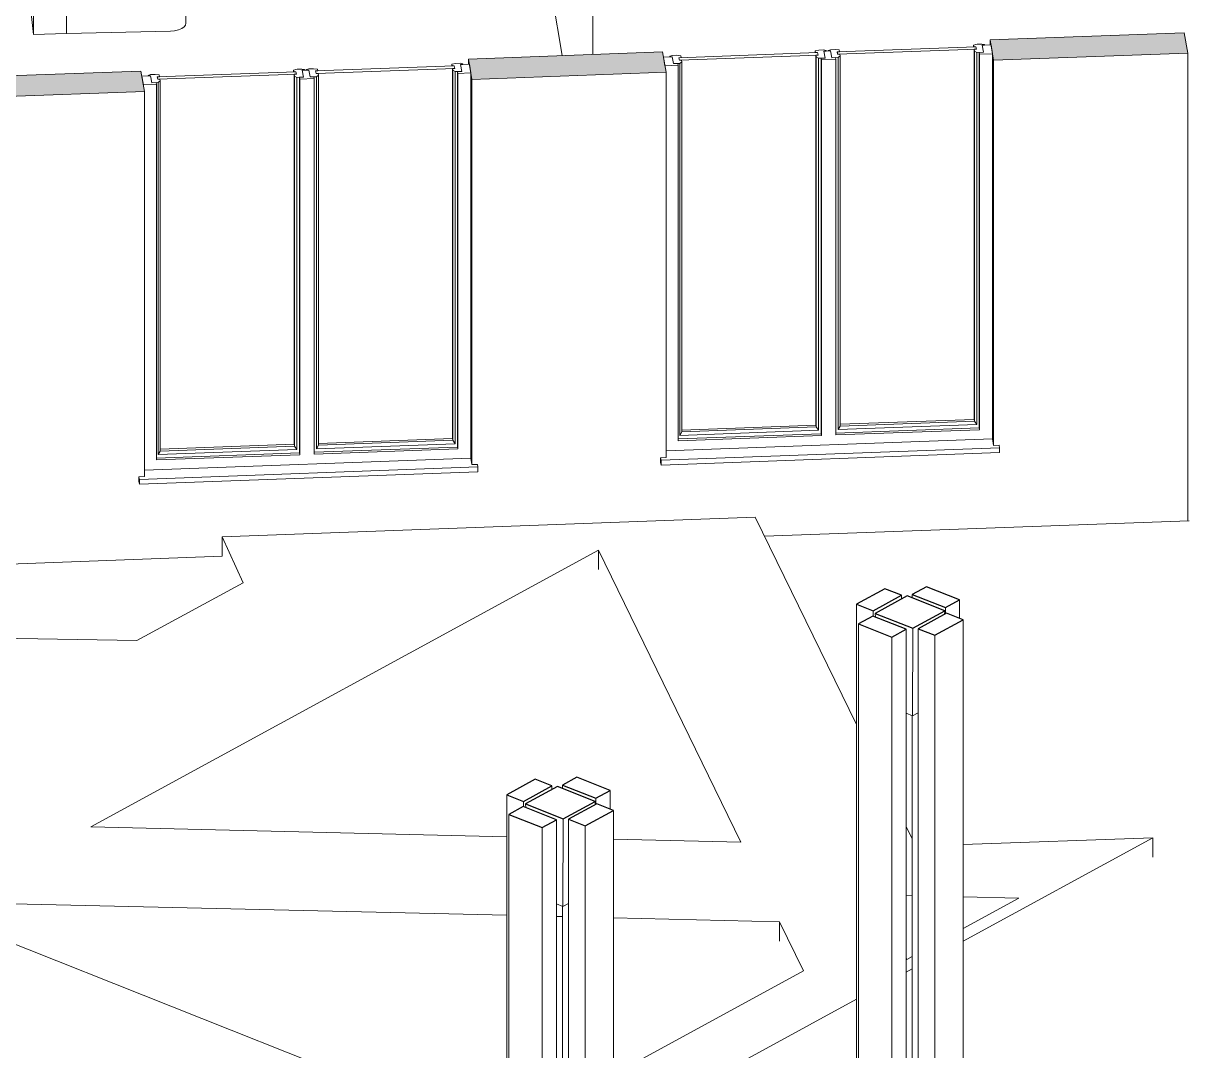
# Model space of a CAD drawing. Header units: millimetres. Extents: x -44545 to 51785, y -22696 to 32686.
# Drawn here: x -12067 to -6751, y -3683 to 1006 of the extents above; entities that cross this region are included whole.
import ezdxf

# ---------------------------------------------------------------- set-up
doc = ezdxf.new("R2010")
doc.units = ezdxf.units.MM
for name, color, linetype, lineweight in [('A-FLOR', 192, 'Continuous', 9), ('A-GENM', 13, 'Continuous', 9), ('A-GLAZ', 151, 'Continuous', 9), ('A-WALL', 113, 'Continuous', 9), ('A-WALL-PATT', 111, 'Continuous', 25)]:
    doc.layers.add(name, color=color, linetype=linetype, lineweight=lineweight)

# ---------------------------------------------------------------- blocks, each defined once
blk = doc.blocks.new('Sofa Single Seater - 900 x 700 mm-V105-3D Section 3')
at = {"layer": 'A-GENM'}
for p, q in [((-11911.8, 1966.4), (-12061.6, 1962.9)), ((-12027.6, 1667), (-12058.1, 1945.7)), ((-11908.3, 1949.2), (-11877.8, 1670.5)), ((-11439.5, 1915.3), (-11903.4, 1904.4)), ((-12065.7, 1882.6), (-12065.7, 1373.6)), ((-11362.7, 1556.9), (-11362.7, 1840.4)), ((-11891.4, 1794.7), (-11433.9, 1805.5)), ((-11891.4, 1794.7), (-11433.9, 1805.5)), ((-11433.9, 1655), (-11875.6, 1644.6)), ((-11424.2, 1566.3), (-11433.9, 1655)), ((-11401.4, 1566.9), (-11871.6, 1555.8)), ((-11324.6, 1005.1), (-11324.6, 1492)), ((-12020, 955.5), (-12020, 1464.5)), ((-11870.2, 1468), (-11870.2, 959)), ((-11870.2, 1445.9), (-11395.8, 1457.1)), ((-11395.8, 1457.1), (-11870.2, 1445.9)), ((-11870.2, 959), (-11870.2, 1445.9)), ((-12065.7, 1373.6), (-12020, 955.5)), ((-12020, 955.5), (-11870.2, 959)), ((-11395.8, 970.2), (-11870.2, 959))]:
    blk.add_line(p, q, dxfattribs=at)
for points in [[(-12058.1, 1945.7, 0), (-12060, 1959.2, 0), (-12061.9, 1962.7, 0), (-12063.4, 1956.1, 0), (-12064.7, 1939.6, 0), (-12065.4, 1914.6, 0), (-12065.7, 1882.6, 0)], [(-11912.1, 1966.3, 0), (-11910.2, 1962.7, 0), (-11908.3, 1949.2, 0)], [(-11433.9, 1805.5, 0), (-11434, 1823.9, 0), (-11434.4, 1843.4, 0), (-11435, 1862.7, 0), (-11435.8, 1880.4, 0), (-11436.7, 1895.5, 0), (-11437.7, 1906.8, 0), (-11438.7, 1913.5, 0), (-11439.6, 1915.3, 0)], [(-11439.6, 1915.3, 0), (-11438.7, 1913.5, 0), (-11437.7, 1906.8, 0), (-11436.7, 1895.5, 0), (-11435.8, 1880.4, 0), (-11435, 1862.7, 0), (-11434.4, 1843.4, 0), (-11434, 1823.9, 0), (-11433.9, 1805.5, 0)], [(-11362.7, 1840.4, 0), (-11362.8, 1843.8, 0), (-11363, 1847.1, 0), (-11363.4, 1850.5, 0), (-11363.9, 1853.9, 0), (-11364.6, 1857.2, 0), (-11365.4, 1860.4, 0), (-11366.4, 1863.7, 0), (-11367.5, 1866.8, 0), (-11368.8, 1869.9, 0), (-11370.1, 1873, 0), (-11371.6, 1875.9, 0), (-11373.2, 1878.7, 0), (-11375, 1881.5, 0), (-11376.8, 1884.2, 0), (-11378.7, 1886.7, 0), (-11380.7, 1889.2, 0), (-11382.8, 1891.5, 0), (-11385, 1893.7, 0), (-11387.2, 1895.9, 0), (-11389.5, 1897.9, 0), (-11391.9, 1899.8, 0), (-11394.3, 1901.5, 0), (-11396.7, 1903.2, 0), (-11399.2, 1904.8, 0), (-11401.8, 1906.2, 0), (-11404.3, 1907.5, 0), (-11406.9, 1908.8, 0), (-11409.5, 1909.9, 0), (-11412.1, 1910.9, 0), (-11414.8, 1911.8, 0), (-11417.4, 1912.6, 0), (-11420.1, 1913.3, 0), (-11422.7, 1913.9, 0), (-11425.4, 1914.4, 0), (-11428.1, 1914.7, 0), (-11430.7, 1915, 0), (-11433.4, 1915.2, 0), (-11436.1, 1915.3, 0), (-11438.7, 1915.4, 0), (-11439.5, 1915.3, 0)], [(-11433.9, 1805.5, 0), (-11414.6, 1807.2, 0), (-11396.9, 1811.1, 0), (-11382, 1817, 0), (-11370.9, 1824.5, 0), (-11364.3, 1833.1, 0), (-11362.8, 1842.1, 0)], [(-11362.8, 1842.1, 0), (-11364.3, 1833.1, 0), (-11370.9, 1824.5, 0), (-11382, 1817, 0), (-11396.9, 1811.1, 0), (-11414.6, 1807.2, 0), (-11433.9, 1805.5, 0)], [(-12020, 1464.5, 0), (-12020.2, 1501.2, 0), (-12021, 1540.2, 0), (-12022.2, 1578.8, 0), (-12023.8, 1614.3, 0), (-12025.6, 1644.4, 0), (-12027.6, 1667, 0)], [(-11877.8, 1670.5, 0), (-11875.8, 1647.9, 0), (-11874, 1617.9, 0), (-11872.4, 1582.3, 0), (-11871.2, 1543.8, 0), (-11870.4, 1504.8, 0), (-11870.2, 1468, 0)], [(-11395.8, 1457.1, 0), (-11395.9, 1475.5, 0), (-11396.3, 1495, 0), (-11396.9, 1514.3, 0), (-11397.7, 1532, 0), (-11398.6, 1547.1, 0), (-11399.6, 1558.4, 0), (-11400.6, 1565.1, 0), (-11401.5, 1566.9, 0)], [(-11401.5, 1566.9, 0), (-11400.6, 1565.1, 0), (-11399.6, 1558.4, 0), (-11398.6, 1547.1, 0), (-11397.7, 1532, 0), (-11396.9, 1514.3, 0), (-11396.3, 1495, 0), (-11395.9, 1475.5, 0), (-11395.8, 1457.1, 0)], [(-11324.6, 1492, 0), (-11324.7, 1495.4, 0), (-11324.9, 1498.7, 0), (-11325.3, 1502.1, 0), (-11325.8, 1505.5, 0), (-11326.5, 1508.8, 0), (-11327.3, 1512, 0), (-11328.3, 1515.3, 0), (-11329.4, 1518.4, 0), (-11330.7, 1521.5, 0), (-11332, 1524.6, 0), (-11333.5, 1527.5, 0), (-11335.1, 1530.3, 0), (-11336.9, 1533.1, 0), (-11338.7, 1535.8, 0), (-11340.6, 1538.3, 0), (-11342.6, 1540.8, 0), (-11344.7, 1543.1, 0), (-11346.9, 1545.3, 0), (-11349.1, 1547.5, 0), (-11351.4, 1549.5, 0), (-11353.8, 1551.4, 0), (-11356.2, 1553.1, 0), (-11358.7, 1554.8, 0), (-11361.1, 1556.4, 0), (-11363.7, 1557.8, 0), (-11366.2, 1559.1, 0), (-11368.8, 1560.4, 0), (-11371.4, 1561.5, 0), (-11374, 1562.5, 0), (-11376.7, 1563.4, 0), (-11379.3, 1564.2, 0), (-11382, 1564.9, 0), (-11384.6, 1565.5, 0), (-11387.3, 1566, 0), (-11390, 1566.3, 0), (-11392.6, 1566.6, 0), (-11395.3, 1566.8, 0), (-11398, 1566.9, 0), (-11400.6, 1567, 0), (-11401.4, 1566.9, 0)], [(-11395.8, 1457.1, 0), (-11376.5, 1458.8, 0), (-11358.8, 1462.7, 0), (-11343.9, 1468.6, 0), (-11332.8, 1476.1, 0), (-11326.2, 1484.7, 0), (-11324.7, 1493.7, 0)], [(-11324.7, 1493.7, 0), (-11326.2, 1484.7, 0), (-11332.8, 1476.1, 0), (-11343.9, 1468.6, 0), (-11358.8, 1462.7, 0), (-11376.5, 1458.8, 0), (-11395.8, 1457.1, 0)], [(-11324.7, 1006.9, 0), (-11326.2, 997.8, 0), (-11332.8, 989.2, 0), (-11343.9, 981.7, 0), (-11358.8, 975.8, 0), (-11376.5, 971.9, 0), (-11395.8, 970.2, 0)]]:
    blk.add_polyline3d(points, dxfattribs=at)
blk = doc.blocks.new('Family6 - Family6-227031-3D Section 3')
at = {"layer": 'A-GENM'}
for p, q in [((-8725, -1248.2), (-11159, -1337.4)), ((-8263.3, -2194.7), (-8725, -1248.2)), ((-11159, -1337.4), (-11063.8, -1547.2)), ((-11159, -1426), (-11159, -1337.4)), ((-11759.3, -2661.6), (-9441.2, -1398.7)), ((-9441.2, -1398.7), (-8791, -2731.4)), ((-9441.2, -1398.7), (-9441.2, -1487.2)), ((-11063.8, -1547.2), (-11548.2, -1811)), ((-11548.2, -1811), (-12263.1, -1798.5)), ((-9859.6, -2706.2), (-11759.3, -2661.6)), ((-8008.8, -2716.3), (-8036.9, -2658.8)), ((-7776, -3182.1), (-6910.3, -2710.5)), ((-6910.3, -2710.5), (-7776, -2742.2)), ((-6910.3, -2799), (-6910.3, -2710.5)), ((-8791, -2731.4), (-9372.4, -2717.7)), ((-8036.9, -2974.7), (-8008.8, -2975.4)), ((-12390.3, -3005.3), (-9859.6, -3064.8)), ((-7776, -2980.9), (-7521.2, -2986.9)), ((-7521.2, -2986.9), (-7776, -3125.7)), ((-9893.5, -4074.7), (-12472.9, -3050.3)), ((-9633.2, -3070.2), (-9605.1, -3070.8)), ((-9372.4, -3076.3), (-8614, -3094.1)), ((-8614, -3094.1), (-8504.8, -3318.1)), ((-8614, -3094.1), (-8614, -3182.7)), ((-8033.5, -3265.9), (-8036.9, -3258.9)), ((-8008.8, -3252.5), (-8033.5, -3265.9)), ((-8504.8, -3318.1), (-9372.4, -3790.8)), ((-8036.9, -3324.2), (-8008.8, -3308.9)), ((-9372.4, -4051.8), (-8263.3, -3447.5))]:
    blk.add_line(p, q, dxfattribs=at)
blk = doc.blocks.new('Family8 - COLUMN-V136-3D Section 3')
at = {"layer": 'A-GENM', "lineweight": 25}
for p, q in [((-8133.6, -1574.2), (-8263.3, -1644.9)), ((-8057.5, -1604.4), (-8133.6, -1574.2)), ((-7943.8, -1565.1), (-8008.8, -1600.5)), ((-7792, -1625.4), (-7943.8, -1565.1)), ((-8263.3, -1644.9), (-8187.2, -1675.1)), ((-8187.2, -1675.1), (-8057.5, -1604.4)), ((-8031.1, -1607.1), (-8177.4, -1686.8)), ((-7859.8, -1675.1), (-8031.1, -1607.1)), ((-8008.8, -1600.5), (-7856.9, -1660.8)), ((-7856.9, -1660.8), (-7792, -1625.4)), ((-8188.7, -1699), (-8253.7, -1734.4)), ((-8036.9, -1759.3), (-8188.7, -1699)), ((-8177.4, -1686.8), (-8006.1, -1754.8)), ((-8006.1, -1754.8), (-7859.8, -1675.1)), ((-7852.1, -1686), (-7981.7, -1756.7)), ((-7776, -1716.2), (-7852.1, -1686)), ((-8253.7, -1734.4), (-8101.8, -1794.7)), ((-7905.6, -1786.9), (-7776, -1716.2)), ((-8101.8, -1794.7), (-8036.9, -1759.3)), ((-7981.7, -1756.7), (-7905.6, -1786.9))]:
    blk.add_line(p, q, dxfattribs=at)
at = {"layer": 'A-GENM'}
for p, q in [((-8263.3, -1644.9), (-8263.3, -3779.1)), ((-8057.5, -1604.4), (-8057.5, -1621.5)), ((-8008.8, -1600.5), (-8008.8, -1616)), ((-7792, -1709.9), (-7792, -1625.4)), ((-8187.2, -1675.1), (-8187.2, -1699.6)), ((-8177.4, -1686.8), (-8176.7, -1703.8)), ((-7860.5, -1690.6), (-7859.8, -1675.1)), ((-7856.9, -1660.8), (-7856.9, -1688.7)), ((-8253.7, -3868.5), (-8253.7, -1734.4)), ((-7776, -1716.2), (-7776, -3850.4)), ((-8101.8, -1794.7), (-8101.8, -3928.8)), ((-8036.9, -1759.3), (-8036.9, -3893.5)), ((-8007.5, -2154.5), (-8006.1, -1754.8)), ((-7981.7, -1756.7), (-7981.7, -3890.9)), ((-7905.6, -3921.1), (-7905.6, -1786.9)), ((-8007.5, -2154.5), (-8036.9, -2142.8)), ((-8008.8, -2154), (-8008.8, -3734.7)), ((-7981.7, -2140.5), (-8007.5, -2154.5))]:
    blk.add_line(p, q, dxfattribs=at)
blk = doc.blocks.new('Arched _2_ - Arched _2_ 3-V146-3D Section 3')
at = {"layer": 'A-GLAZ', "lineweight": 18}
for p, q in [((-10763.4, 798.1), (-10773.7, 795)), ((-10741.7, 798.9), (-10763.4, 798.1)), ((-10723.8, 796.9), (-10741.7, 798.9)), ((-10099.4, 811.5), (-10732.6, 788.3)), ((-10730.7, 777.1), (-10097.5, 800.4)), ((-10093.8, 822.7), (-10110.7, 819.4)), ((-10110.7, 819.4), (-10109.3, 811.1)), ((-10109.3, 811.1), (-10099.4, 811.5)), ((-10097.5, 800.4), (-10107.5, 800)), ((-10107.5, 800), (-10106.1, 791.9)), ((-10097.5, 800.4), (-10099.4, 811.5)), ((-10099.4, 811.5), (-10097.5, 800.4)), ((-10072.1, 823.5), (-10093.8, 822.7)), ((-10060.9, 821.2), (-10072.1, 823.5)), ((-10030.5, 819.6), (-10070.4, 818.1)), ((-10070.4, 818.1), (-10060.4, 818.5)), ((-10065.1, 786.6), (-10070.4, 818.1)), ((-10070.4, 818.1), (-10065.1, 786.6)), ((-10060.4, 818.5), (-10060.9, 821.2)), ((-10023.8, 779.7), (-10030.5, 819.6)), ((-11486, 766.2), (-11525.9, 764.7)), ((-11525.9, 764.7), (-11519.1, 724.9)), ((-11486.1, 771.6), (-11496.4, 768.5)), ((-11496.4, 768.5), (-11496, 765.8)), ((-11496, 765.8), (-11486, 766.2)), ((-11464.4, 772.4), (-11486.1, 771.6)), ((-11486, 766.2), (-11480.7, 734.7)), ((-11480.7, 734.7), (-11486, 766.2)), ((-11446.6, 770.3), (-11464.4, 772.4)), ((-10822.1, 785), (-11455.2, 761.7)), ((-11455.2, 761.7), (-11445.2, 762.1)), ((-11455.2, 761.7), (-11453.3, 750.6)), ((-11453.3, 750.6), (-11455.2, 761.7)), ((-11453.3, 750.6), (-10820.2, 773.8)), ((-11443.3, 751), (-11453.3, 750.6)), ((-11445.2, 762.1), (-11446.6, 770.3)), ((-11441.9, 742.9), (-11443.3, 751)), ((-10816.6, 796.2), (-10833.5, 792.8)), ((-10833.5, 792.8), (-10832.1, 784.6)), ((-10832.1, 784.6), (-10822.1, 785)), ((-10820.2, 773.8), (-10830.2, 773.5)), ((-10830.2, 773.5), (-10828.8, 765.4)), ((-10828.8, 765.4), (-10817.6, 759)), ((-10820.2, 773.8), (-10822.1, 785)), ((-10822.1, 785), (-10820.2, 773.8)), ((-10817.6, 759), (-10787.8, 760.1)), ((-10794.9, 797), (-10816.6, 796.2)), ((-10787.8, 760.1), (-10805.8, 759.4)), ((-10805.8, 759.4), (-10804.3, 751.1)), ((-10804.3, 751.1), (-10738.6, 753.5)), ((-10783.7, 794.7), (-10794.9, 797)), ((-10763.3, 792.7), (-10793.2, 791.6)), ((-10793.2, 791.6), (-10783.2, 792)), ((-10787.8, 760.1), (-10793.2, 791.6)), ((-10793.2, 791.6), (-10787.8, 760.1)), ((-10783.2, 792), (-10783.7, 794.7)), ((-10773.7, 795), (-10773.2, 792.4)), ((-10773.2, 792.4), (-10763.3, 792.7)), ((-10763.3, 792.7), (-10757.9, 761.2)), ((-10757.9, 761.2), (-10763.3, 792.7)), ((-10757.9, 761.2), (-10728.2, 762.3)), ((-10740, 761.9), (-10757.9, 761.2)), ((-10738.6, 753.5), (-10740, 761.9)), ((-10732.6, 788.3), (-10730.7, 777.1)), ((-10732.4, 788.3), (-10722.4, 788.6)), ((-10730.5, 777.1), (-10732.4, 788.3)), ((-10720.6, 777.5), (-10730.5, 777.1)), ((-10728.2, 762.3), (-10719.2, 769.4)), ((-10722.4, 788.6), (-10723.8, 796.9)), ((-10719.2, 769.4), (-10720.6, 777.5)), ((-10106.1, 791.9), (-10094.8, 785.5)), ((-10094.8, 785.5), (-10065.1, 786.6)), ((-10065.1, 786.6), (-10085, 785.9)), ((-10085, 785.9), (-10083.6, 777.5)), ((-10083.6, 777.5), (-10023.8, 779.7)), ((-11519.1, 724.9), (-11459.3, 727.1)), ((-11480.7, 734.7), (-11450.9, 735.8)), ((-11460.7, 735.4), (-11480.7, 734.7)), ((-11459.3, 727.1), (-11460.7, 735.4)), ((-11450.9, 735.8), (-11441.9, 742.9))]:
    blk.add_line(p, q, dxfattribs=at)
at = {"layer": 'A-GLAZ'}
for p, q in [((-10110.7, 819.4), (-10110.7, 810.9)), ((-10107.5, 800), (-10107.5, -888.9)), ((-11496.4, 768.5), (-11496.4, 765.8)), ((-10833.5, 792.8), (-10833.5, 784.3)), ((-10830.2, 773.5), (-10830.2, -915.4)), ((-10828.8, 765.4), (-10828.8, -923.6)), ((-10817.6, -938.9), (-10817.6, 759)), ((-10805.8, -954.3), (-10805.8, 759.4)), ((-10804.3, 751.1), (-10804.3, -962.6)), ((-10773.7, 795), (-10773.7, 792.3)), ((-10738.6, -960.2), (-10738.6, 753.5)), ((-10728.2, 762.3), (-10728.2, -935.6)), ((-10719.2, -919.5), (-10719.2, 769.4)), ((-10106.1, 791.9), (-10106.1, -897.1)), ((-10094.8, -912.4), (-10094.8, 785.5)), ((-10085, -927.8), (-10085, 785.9)), ((-10083.6, 777.5), (-10083.6, -936.2)), ((-10023.8, -978.2), (-10023.8, 779.7)), ((-11459.3, -986.6), (-11459.3, 727.1)), ((-11450.9, 735.8), (-11450.9, -962.1)), ((-11441.9, -946.1), (-11441.9, 742.9)), ((-10107.5, -888.9), (-10719.2, -911.4)), ((-10106.1, -897.1), (-10719.2, -919.5)), ((-10106.1, -897.1), (-10107.5, -888.9)), ((-10094.8, -912.4), (-10106.1, -897.1)), ((-11459.3, -978.2), (-10805.8, -954.3)), ((-11450.9, -962.1), (-10817.6, -938.9)), ((-11450.9, -962.1), (-11441.9, -946.1)), ((-10830.2, -915.4), (-11441.9, -937.9)), ((-10828.8, -923.6), (-11441.9, -946.1)), ((-10828.8, -923.6), (-10830.2, -915.4)), ((-10817.6, -938.9), (-10828.8, -923.6)), ((-10804.3, -962.6), (-10805.8, -954.3)), ((-10738.6, -951.8), (-10085, -927.8)), ((-10083.6, -936.2), (-10738.6, -960.2)), ((-10728.2, -935.6), (-10094.8, -912.4)), ((-10728.2, -935.6), (-10719.2, -919.5)), ((-10085, -927.8), (-10083.6, -936.2)), ((-10023.8, -978.2), (-11514.1, -1032.9)), ((-10804.3, -962.6), (-11459.3, -986.6)), ((-10018.7, -1007.9), (-10023.8, -978.2)), ((-9993.8, -1007), (-10018.7, -1007.9)), ((-9991.9, -1018.6), (-9993.8, -1007)), ((-11514.1, -1062.8), (-11539, -1063.7)), ((-11537.1, -1075.3), (-9991.9, -1018.6)), ((-9991.9, -1040.7), (-11537.1, -1097.4)), ((-9991.9, -1018.6), (-9991.9, -1040.7)), ((-11539, -1063.7), (-11537.1, -1075.3)), ((-11539, -1063.7), (-11539, -1085.8)), ((-11537.1, -1097.4), (-11539, -1085.8)), ((-11537.1, -1097.4), (-11537.1, -1075.3))]:
    blk.add_line(p, q, dxfattribs=at)

msp = doc.modelspace()

# ---------------------------------------------------------------- hatches: boundary and pattern name
at = {"layer": 'A-WALL-PATT', "lineweight": 9}
h = msp.add_hatch(color=256, dxfattribs=at)
h.paths.add_polyline_path([(-17844.4, 463), (-16997.1, 494), (-17012.8, 586.8), (-17860.2, 555.7)], flags=0)
h.paths.add_polyline_path([(-15501.7, 548.9), (-14106, 600.1), (-14121.8, 692.8), (-15517.4, 641.6), (-15507.5, 582.9)], flags=0)
h.paths.add_polyline_path([(-12610.7, 655), (-11514.1, 695.2), (-11529.8, 787.9), (-12626.4, 747.7)], flags=0)
h.paths.add_polyline_path([(-10018.7, 750), (-9132.4, 782.6), (-9148.2, 875.3), (-10034.5, 842.8)], flags=0)
h.paths.add_polyline_path([(-7637.1, 837.4), (-6750.8, 869.9), (-6766.5, 962.7), (-7652.8, 930.2)], flags=0)

# ---------------------------------------------------------------- linework, layer by layer
at = {"layer": 'A-FLOR'}
for p, q in [((-9606.9, 858.5), (-9720.4, 1527.6)), ((-6744.8, -1264), (-8682.6, -1335.1)), ((-11159, -1426), (-12171.4, -1463.1))]:
    msp.add_line(p, q, dxfattribs=at)
at = {"layer": 'A-WALL'}
for p, q in [((-9466.8, 1794.7), (-9466.8, 863.6)), ((-7652.8, 906.8), (-7652.8, 930.2)), ((-6750.8, -1264.3), (-6750.8, 869.9)), ((-10034.5, 819.5), (-10034.5, 842.8)), ((-7637.1, 837.4), (-7637.1, -920.5)), ((-10018.7, 750), (-10018.7, -1007.9)), ((-9132.4, -975.4), (-9132.4, 782.6)), ((-11514.1, -1062.8), (-11514.1, 695.2))]:
    msp.add_line(p, q, dxfattribs=at)
at = {"layer": 'A-WALL', "color": 1, "lineweight": 18}
for p, q in [((-6766.5, 962.7), (-7652.8, 930.2)), ((-6750.8, 869.9), (-6766.5, 962.7)), ((-7652.8, 930.2), (-7637.1, 837.4)), ((-9148.2, 875.3), (-10034.5, 842.8)), ((-9132.4, 782.6), (-9148.2, 875.3)), ((-7637.1, 837.4), (-6750.8, 869.9)), ((-10034.5, 842.8), (-10018.7, 750)), ((-11529.8, 787.9), (-12626.4, 747.7)), ((-11514.1, 695.2), (-11529.8, 787.9)), ((-10018.7, 750), (-9132.4, 782.6)), ((-12610.7, 655), (-11514.1, 695.2))]:
    msp.add_line(p, q, dxfattribs=at)

# ---------------------------------------------------------------- block references
at = {"layer": 'A-GENM'}
for name, p in [('Family6 - Family6-227031-3D Section 3', (0, 0)), ('Sofa Single Seater - 900 x 700 mm-V105-3D Section 3', (0, 0)), ('Family8 - COLUMN-V136-3D Section 3', (0, 0)), ('Family8 - COLUMN-V136-3D Section 3', (-1596.4, -869.7))]:
    msp.add_blockref(name, p, dxfattribs=at)
at = {"layer": 'A-GLAZ'}
for p in [(2381.7, 87.4), (0, 0)]:
    msp.add_blockref('Arched _2_ - Arched _2_ 3-V146-3D Section 3', p, dxfattribs=at)

doc.saveas('drawing.dxf')
